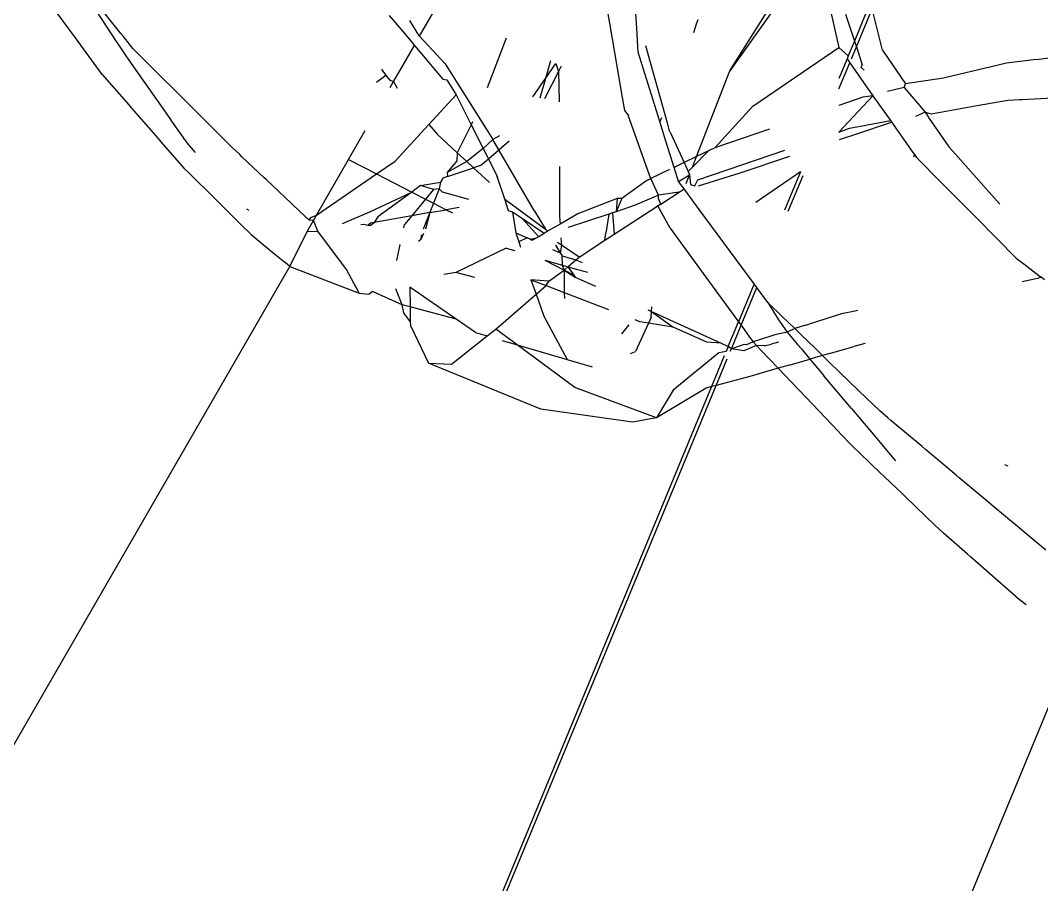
# Model space of a CAD drawing. Header units: inches. Extents: x 3324238 to 135265466, y -1036581 to 20094598.
# Drawn here: x 3354732.836 to 3354733.3142, y -519089.5497 to -519089.1451 of the extents above; entities that cross this region are included whole.
import ezdxf

# ---------------------------------------------------------------- set-up
doc = ezdxf.new("R2010")
doc.units = ezdxf.units.IN
doc.header["$MEASUREMENT"] = 0

msp = doc.modelspace()

# ---------------------------------------------------------------- linework, layer by layer
for p, q in [((3354732.86171, -519089.15334, 0.00267), (3354732.8502, -519089.13768, 0.00267)), ((3354732.86908, -519089.13712, 0.00267), (3354732.88088, -519089.15494, 0.00267)), ((3354732.88302, -519089.15123, 0.00267), (3354732.8713, -519089.13655, 0.00267)), ((3354733.02295, -519089.15256, 0.00267), (3354733.03184, -519089.13716, 0.00267)), ((3354733.11018, -519089.13675, 0.00267), (3354733.11185, -519089.14644, 0.00267)), ((3354733.12465, -519089.14888, 0.00267), (3354733.12387, -519089.13695, 0.00267)), ((3354733.21378, -519089.13356, 0.00267), (3354733.2193, -519089.15776, 0.00267)), ((3354733.16827, -519089.1687, 0.00267), (3354733.18714, -519089.13882, 0.00267)), ((3354733.1888, -519089.1398, 0.00267), (3354733.16827, -519089.1687, 0.00267)), ((3354733.22243, -519089.1422, 0.00267), (3354733.2266, -519089.15478, 0.00267)), ((3354733.23198, -519089.14179, 0.00267), (3354733.2266, -519089.15478, 0.00267)), ((3354733.22749, -519089.15747, 0.00267), (3354733.23489, -519089.13963, 0.00267)), ((3354733.23725, -519089.14907, 0.00267), (3354733.23489, -519089.13963, 0.00267)), ((3354733.00872, -519089.14284, 0.00267), (3354733.01517, -519089.15051, 0.00267)), ((3354733.02186, -519089.15081, 0.00267), (3354733.0183, -519089.14509, 0.00267)), ((3354733.11185, -519089.14644, 0.00267), (3354733.11785, -519089.18124, 0.00267)), ((3354733.15244, -519089.14683, 0.00267), (3354733.15124, -519089.15098, 0.00267)), ((3354733.15332, -519089.14492, 0.00267), (3354733.15244, -519089.14683, 0.00267)), ((3354732.88419, -519089.15269, 0.00267), (3354732.88302, -519089.15123, 0.00267)), ((3354733.01517, -519089.15051, 0.00267), (3354733.01925, -519089.15534, 0.00267)), ((3354733.02295, -519089.15256, 0.00267), (3354733.02186, -519089.15081, 0.00267)), ((3354733.12538, -519089.15995, 0.00267), (3354733.12465, -519089.14888, 0.00267)), ((3354733.23975, -519089.15901, 0.00267), (3354733.23725, -519089.14907, 0.00267)), ((3354732.87296, -519089.16867, 0.00267), (3354732.86171, -519089.15334, 0.00267)), ((3354732.88088, -519089.15494, 0.00267), (3354732.88197, -519089.15658, 0.00267)), ((3354732.88197, -519089.15658, 0.00267), (3354732.88537, -519089.16171, 0.00267)), ((3354732.88867, -519089.1583, 0.00267), (3354732.88419, -519089.15269, 0.00267)), ((3354733.01363, -519089.1687, 0.00267), (3354733.02049, -519089.15682, 0.00267)), ((3354733.01925, -519089.15534, 0.00267), (3354733.02049, -519089.15682, 0.00267)), ((3354733.02049, -519089.15682, 0.00267), (3354733.0338, -519089.17262, 0.00267)), ((3354733.03495, -519089.1655, 0.00267), (3354733.02295, -519089.15256, 0.00267)), ((3354733.06347, -519089.15337, 0.00267), (3354733.05453, -519089.17666, 0.00267)), ((3354733.12867, -519089.15694, 0.00267), (3354733.13887, -519089.19306, 0.00267)), ((3354733.2266, -519089.15478, 0.00267), (3354733.22372, -519089.16176, 0.00267)), ((3354733.2266, -519089.15478, 0.00267), (3354733.22749, -519089.15747, 0.00267)), ((3354732.88537, -519089.16171, 0.00267), (3354732.89336, -519089.17311, 0.00267)), ((3354732.89707, -519089.16668, 0.00267), (3354732.88867, -519089.1583, 0.00267)), ((3354733.13548, -519089.1924, 0.00267), (3354733.12538, -519089.15995, 0.00267)), ((3354733.179, -519089.18525, 0.00267), (3354733.2193, -519089.15776, 0.00267)), ((3354733.2193, -519089.15776, 0.00267), (3354733.22372, -519089.16176, 0.00267)), ((3354733.22372, -519089.16176, 0.00267), (3354733.22313, -519089.16319, 0.00267)), ((3354733.22518, -519089.16307, 0.00267), (3354733.22749, -519089.15747, 0.00267)), ((3354733.22749, -519089.15747, 0.00267), (3354733.23029, -519089.1659, 0.00267)), ((3354733.23975, -519089.15901, 0.00267), (3354733.24245, -519089.16295, 0.00267)), ((3354733.31174, -519089.16342, 0.00267), (3354733.33453, -519089.16054, 0.00267)), ((3354732.89837, -519089.16797, 0.00267), (3354732.89707, -519089.16668, 0.00267)), ((3354733.03495, -519089.1655, 0.00267), (3354733.0402, -519089.17387, 0.00267)), ((3354733.08427, -519089.16403, 0.00267), (3354733.08186, -519089.17236, 0.00267)), ((3354733.08186, -519089.17236, 0.00267), (3354733.08674, -519089.1653, 0.00267)), ((3354733.08674, -519089.1653, 0.00267), (3354733.08804, -519089.16904, 0.00267)), ((3354733.0893, -519089.16661, 0.00267), (3354733.08804, -519089.16904, 0.00267)), ((3354733.22313, -519089.16319, 0.00267), (3354733.21932, -519089.17238, 0.00267)), ((3354733.21933, -519089.17719, 0.00267), (3354733.22439, -519089.16497, 0.00267)), ((3354733.22313, -519089.16319, 0.00267), (3354733.22439, -519089.16497, 0.00267)), ((3354733.22439, -519089.16497, 0.00267), (3354733.22835, -519089.17058, 0.00267)), ((3354733.22975, -519089.1672, 0.00267), (3354733.23029, -519089.1659, 0.00267)), ((3354733.24245, -519089.16295, 0.00267), (3354733.25054, -519089.17475, 0.00267)), ((3354733.29778, -519089.16519, 0.00267), (3354733.29067, -519089.16687, 0.00267)), ((3354733.31174, -519089.16342, 0.00267), (3354733.29778, -519089.16519, 0.00267)), ((3354732.87424, -519089.17041, 0.00267), (3354732.87296, -519089.16867, 0.00267)), ((3354732.87424, -519089.17041, 0.00267), (3354732.8867, -519089.18465, 0.00267)), ((3354732.91166, -519089.1812, 0.00267), (3354732.89837, -519089.16797, 0.00267)), ((3354733.00715, -519089.17097, 0.00267), (3354733.00281, -519089.17413, 0.00267)), ((3354733.00513, -519089.1679, 0.00267), (3354733.00715, -519089.17097, 0.00267)), ((3354733.00715, -519089.17097, 0.00267), (3354733.00901, -519089.17309, 0.00267)), ((3354733.01074, -519089.17372, 0.00267), (3354733.01363, -519089.1687, 0.00267)), ((3354733.08804, -519089.16904, 0.00267), (3354733.08139, -519089.18188, 0.00267)), ((3354733.08804, -519089.16904, 0.00267), (3354733.08824, -519089.18321, 0.00267)), ((3354733.15269, -519089.20889, 0.00267), (3354733.16827, -519089.1687, 0.00267)), ((3354733.22835, -519089.17058, 0.00267), (3354733.23528, -519089.18041, 0.00267)), ((3354733.22975, -519089.1672, 0.00267), (3354733.23114, -519089.16846, 0.00267)), ((3354733.29067, -519089.16687, 0.00267), (3354733.26949, -519089.17187, 0.00267)), ((3354732.89336, -519089.17311, 0.00267), (3354732.8945, -519089.17474, 0.00267)), ((3354732.8945, -519089.17474, 0.00267), (3354732.90595, -519089.19108, 0.00267)), ((3354733.00901, -519089.17309, 0.00267), (3354733.01074, -519089.17372, 0.00267)), ((3354733.0091, -519089.17655, 0.00267), (3354733.01074, -519089.17372, 0.00267)), ((3354733.01074, -519089.17372, 0.00267), (3354733.01237, -519089.17692, 0.00267)), ((3354733.0338, -519089.17262, 0.00267), (3354733.03565, -519089.17298, 0.00267)), ((3354733.03565, -519089.17298, 0.00267), (3354733.04002, -519089.18001, 0.00267)), ((3354733.0402, -519089.17387, 0.00267), (3354733.05405, -519089.19592, 0.00267)), ((3354733.07601, -519089.18083, 0.00267), (3354733.08186, -519089.17236, 0.00267)), ((3354733.08186, -519089.17236, 0.00267), (3354733.07923, -519089.18146, 0.00267)), ((3354733.24982, -519089.17651, 0.00267), (3354733.25054, -519089.17475, 0.00267)), ((3354733.26835, -519089.17213, 0.00267), (3354733.25054, -519089.17475, 0.00267)), ((3354733.26949, -519089.17187, 0.00267), (3354733.26835, -519089.17213, 0.00267)), ((3354733.03457, -519089.18593, 0.00267), (3354733.04002, -519089.18001, 0.00267)), ((3354733.04002, -519089.18001, 0.00267), (3354733.04597, -519089.19178, 0.00267)), ((3354733.23528, -519089.18041, 0.00267), (3354733.21936, -519089.19744, 0.00267)), ((3354733.23059, -519089.18104, 0.00267), (3354733.22293, -519089.18366, 0.00267)), ((3354733.23528, -519089.18041, 0.00267), (3354733.23059, -519089.18104, 0.00267)), ((3354733.23528, -519089.18041, 0.00267), (3354733.24342, -519089.19195, 0.00267)), ((3354733.24982, -519089.17651, 0.00267), (3354733.24206, -519089.17834, 0.00267)), ((3354733.24982, -519089.17651, 0.00267), (3354733.25974, -519089.18807, 0.00267)), ((3354733.30515, -519089.1821, 0.00267), (3354733.32599, -519089.181, 0.00267)), ((3354732.8867, -519089.18465, 0.00267), (3354732.88799, -519089.18614, 0.00267)), ((3354732.91292, -519089.18246, 0.00267), (3354732.91166, -519089.1812, 0.00267)), ((3354732.92568, -519089.19516, 0.00267), (3354732.91292, -519089.18246, 0.00267)), ((3354733.11785, -519089.18124, 0.00267), (3354733.1189, -519089.18732, 0.00267)), ((3354733.16128, -519089.20475, 0.00267), (3354733.179, -519089.18525, 0.00267)), ((3354733.22293, -519089.18366, 0.00267), (3354733.21934, -519089.18489, 0.00267)), ((3354733.26254, -519089.18884, 0.00267), (3354733.28319, -519089.18517, 0.00267)), ((3354733.28319, -519089.18517, 0.00267), (3354733.29839, -519089.18246, 0.00267)), ((3354733.29839, -519089.18246, 0.00267), (3354733.30398, -519089.18216, 0.00267)), ((3354733.30398, -519089.18216, 0.00267), (3354733.30515, -519089.1821, 0.00267)), ((3354732.88799, -519089.18614, 0.00267), (3354732.90053, -519089.20047, 0.00267)), ((3354733.02724, -519089.19389, 0.00267), (3354733.03457, -519089.18593, 0.00267)), ((3354733.1189, -519089.18732, 0.00267), (3354733.12056, -519089.1895, 0.00267)), ((3354733.13064, -519089.21756, 0.00267), (3354733.12056, -519089.1895, 0.00267)), ((3354733.25974, -519089.18807, 0.00267), (3354733.25515, -519089.19016, 0.00267)), ((3354733.25974, -519089.18807, 0.00267), (3354733.26254, -519089.18884, 0.00267)), ((3354733.25974, -519089.18807, 0.00267), (3354733.26097, -519089.18996, 0.00267)), ((3354733.26097, -519089.18996, 0.00267), (3354733.26167, -519089.19098, 0.00267)), ((3354732.90595, -519089.19108, 0.00267), (3354732.90708, -519089.19269, 0.00267)), ((3354732.90708, -519089.19269, 0.00267), (3354732.91395, -519089.2025, 0.00267)), ((3354732.92687, -519089.19634, 0.00267), (3354732.92568, -519089.19516, 0.00267)), ((3354733.01144, -519089.21104, 0.00267), (3354733.02724, -519089.19389, 0.00267)), ((3354733.02724, -519089.19389, 0.00267), (3354733.03129, -519089.1985, 0.00267)), ((3354733.04708, -519089.19396, 0.00267), (3354733.04055, -519089.20706, 0.00267)), ((3354733.04597, -519089.19178, 0.00267), (3354733.04708, -519089.19396, 0.00267)), ((3354733.04772, -519089.19267, 0.00267), (3354733.04708, -519089.19396, 0.00267)), ((3354733.04708, -519089.19396, 0.00267), (3354733.05272, -519089.20511, 0.00267)), ((3354733.13622, -519089.19066, 0.00267), (3354733.13548, -519089.1924, 0.00267)), ((3354733.13834, -519089.20159, 0.00267), (3354733.13548, -519089.1924, 0.00267)), ((3354733.13887, -519089.19306, 0.00267), (3354733.13974, -519089.19614, 0.00267)), ((3354733.22436, -519089.19565, 0.00267), (3354733.22943, -519089.19466, 0.00267)), ((3354733.24288, -519089.19325, 0.00267), (3354733.22796, -519089.19823, 0.00267)), ((3354733.22943, -519089.19466, 0.00267), (3354733.24342, -519089.19195, 0.00267)), ((3354733.24406, -519089.19286, 0.00267), (3354733.24288, -519089.19325, 0.00267)), ((3354733.24342, -519089.19195, 0.00267), (3354733.24406, -519089.19286, 0.00267)), ((3354733.24406, -519089.19286, 0.00267), (3354733.25396, -519089.20689, 0.00267)), ((3354733.26167, -519089.19098, 0.00267), (3354733.27084, -519089.20434, 0.00267)), ((3354732.93497, -519089.20441, 0.00267), (3354732.92687, -519089.19634, 0.00267)), ((3354732.98964, -519089.21028, 0.00267), (3354732.9975, -519089.19666, 0.00267)), ((3354733.03129, -519089.1985, 0.00267), (3354733.04055, -519089.20706, 0.00267)), ((3354733.05405, -519089.19592, 0.00267), (3354733.05717, -519089.20089, 0.00267)), ((3354733.06033, -519089.19914, 0.00267), (3354733.05717, -519089.20089, 0.00267)), ((3354733.14034, -519089.19744, 0.00267), (3354733.13974, -519089.19614, 0.00267)), ((3354733.14034, -519089.19744, 0.00267), (3354733.14681, -519089.21172, 0.00267)), ((3354733.18681, -519089.19602, 0.00267), (3354733.16128, -519089.20475, 0.00267)), ((3354733.21936, -519089.19744, 0.00267), (3354733.22436, -519089.19565, 0.00267)), ((3354733.22796, -519089.19823, 0.00267), (3354733.21937, -519089.2011, 0.00267)), ((3354732.90053, -519089.20047, 0.00267), (3354732.9018, -519089.20192, 0.00267)), ((3354732.9018, -519089.20192, 0.00267), (3354732.91258, -519089.21424, 0.00267)), ((3354732.91395, -519089.2025, 0.00267), (3354732.91781, -519089.207, 0.00267)), ((3354732.93868, -519089.20791, 0.00267), (3354732.93497, -519089.20441, 0.00267)), ((3354733.05717, -519089.20089, 0.00267), (3354733.05272, -519089.20511, 0.00267)), ((3354733.06001, -519089.20573, 0.00267), (3354733.05717, -519089.20089, 0.00267)), ((3354733.06001, -519089.20573, 0.00267), (3354733.06496, -519089.20151, 0.00267)), ((3354733.14218, -519089.21396, 0.00267), (3354733.13834, -519089.20159, 0.00267)), ((3354733.16128, -519089.20475, 0.00267), (3354733.15832, -519089.20618, 0.00267)), ((3354733.27392, -519089.20781, 0.00267), (3354733.27084, -519089.20434, 0.00267)), ((3354732.93975, -519089.20892, 0.00267), (3354732.93868, -519089.20791, 0.00267)), ((3354732.95022, -519089.21882, 0.00267), (3354732.93975, -519089.20892, 0.00267)), ((3354733.04055, -519089.20706, 0.00267), (3354733.04038, -519089.21092, 0.00267)), ((3354733.04055, -519089.20706, 0.00267), (3354733.045, -519089.21117, 0.00267)), ((3354733.05272, -519089.20511, 0.00267), (3354733.045, -519089.21117, 0.00267)), ((3354733.05272, -519089.20511, 0.00267), (3354733.05515, -519089.20989, 0.00267)), ((3354733.05515, -519089.20989, 0.00267), (3354733.06001, -519089.20573, 0.00267)), ((3354733.07666, -519089.23414, 0.00267), (3354733.06001, -519089.20573, 0.00267)), ((3354733.15269, -519089.20889, 0.00267), (3354733.14681, -519089.21172, 0.00267)), ((3354733.15079, -519089.21381, 0.00267), (3354733.15832, -519089.20618, 0.00267)), ((3354733.15079, -519089.21381, 0.00267), (3354733.15269, -519089.20889, 0.00267)), ((3354733.15832, -519089.20618, 0.00267), (3354733.15269, -519089.20889, 0.00267)), ((3354733.15331, -519089.21976, 0.00267), (3354733.19401, -519089.20594, 0.00267)), ((3354733.19613, -519089.20887, 0.00267), (3354733.17289, -519089.21663, 0.00267)), ((3354733.25396, -519089.20689, 0.00267), (3354733.25472, -519089.20796, 0.00267)), ((3354733.25472, -519089.20796, 0.00267), (3354733.25425, -519089.2091, 0.00267)), ((3354733.25472, -519089.20796, 0.00267), (3354733.25563, -519089.20926, 0.00267)), ((3354733.25563, -519089.20926, 0.00267), (3354733.26722, -519089.22094, 0.00267)), ((3354733.28718, -519089.22272, 0.00267), (3354733.27392, -519089.20781, 0.00267)), ((3354732.91516, -519089.2168, 0.00267), (3354732.91258, -519089.21424, 0.00267)), ((3354732.97461, -519089.23632, 0.00267), (3354732.98964, -519089.21028, 0.00267)), ((3354732.98964, -519089.21028, 0.00267), (3354733.00276, -519089.217, 0.00267)), ((3354733.00276, -519089.217, 0.00267), (3354733.01144, -519089.21104, 0.00267)), ((3354733.04038, -519089.21092, 0.00267), (3354733.03592, -519089.21636, 0.00267)), ((3354733.045, -519089.21117, 0.00267), (3354733.03592, -519089.21636, 0.00267)), ((3354733.036, -519089.21824, 0.00267), (3354733.04822, -519089.21414, 0.00267)), ((3354733.045, -519089.21117, 0.00267), (3354733.04822, -519089.21414, 0.00267)), ((3354733.05143, -519089.21306, 0.00267), (3354733.04822, -519089.21414, 0.00267)), ((3354733.04822, -519089.21414, 0.00267), (3354733.05572, -519089.22107, 0.00267)), ((3354733.05143, -519089.21306, 0.00267), (3354733.05515, -519089.20989, 0.00267)), ((3354733.05515, -519089.20989, 0.00267), (3354733.05932, -519089.21813, 0.00267)), ((3354733.08844, -519089.21355, 0.00267), (3354733.08851, -519089.23688, 0.00267)), ((3354733.14681, -519089.21172, 0.00267), (3354733.14218, -519089.21396, 0.00267)), ((3354733.14421, -519089.22047, 0.00267), (3354733.14218, -519089.21396, 0.00267)), ((3354733.14681, -519089.21172, 0.00267), (3354733.14871, -519089.21591, 0.00267)), ((3354733.14871, -519089.21591, 0.00267), (3354733.15079, -519089.21381, 0.00267)), ((3354732.92686, -519089.22839, 0.00267), (3354732.91516, -519089.2168, 0.00267)), ((3354732.95111, -519089.21965, 0.00267), (3354732.95022, -519089.21882, 0.00267)), ((3354732.97461, -519089.23632, 0.00267), (3354733.00276, -519089.217, 0.00267)), ((3354733.00276, -519089.217, 0.00267), (3354733.01927, -519089.22547, 0.00267)), ((3354733.03376, -519089.21899, 0.00267), (3354733.03267, -519089.22085, 0.00267)), ((3354733.036, -519089.21824, 0.00267), (3354733.03376, -519089.21899, 0.00267)), ((3354733.03592, -519089.21636, 0.00267), (3354733.036, -519089.21824, 0.00267)), ((3354733.06282, -519089.22874, 0.00267), (3354733.05932, -519089.21813, 0.00267)), ((3354733.12941, -519089.22011, 0.00267), (3354733.13128, -519089.21921, 0.00267)), ((3354733.13128, -519089.21921, 0.00267), (3354733.13064, -519089.21756, 0.00267)), ((3354733.14003, -519089.21499, 0.00267), (3354733.13128, -519089.21921, 0.00267)), ((3354733.1348, -519089.22691, 0.00267), (3354733.13128, -519089.21921, 0.00267)), ((3354733.14421, -519089.22047, 0.00267), (3354733.14939, -519089.2174, 0.00267)), ((3354733.14782, -519089.22145, 0.00267), (3354733.14939, -519089.2174, 0.00267)), ((3354733.14871, -519089.21591, 0.00267), (3354733.14939, -519089.2174, 0.00267)), ((3354733.14939, -519089.2174, 0.00267), (3354733.14985, -519089.22201, 0.00267)), ((3354733.17289, -519089.21663, 0.00267), (3354733.15344, -519089.22271, 0.00267)), ((3354733.20129, -519089.21598, 0.00267), (3354733.18041, -519089.23035, 0.00267)), ((3354733.20129, -519089.21598, 0.00267), (3354733.19383, -519089.23401, 0.00267)), ((3354733.1956, -519089.23449, 0.00267), (3354733.20255, -519089.21772, 0.00267)), ((3354732.9597, -519089.22777, 0.00267), (3354732.95111, -519089.21965, 0.00267)), ((3354733.02334, -519089.22249, 0.00267), (3354733.01927, -519089.22547, 0.00267)), ((3354733.02334, -519089.22249, 0.00267), (3354733.03267, -519089.22085, 0.00267)), ((3354733.02946, -519089.22424, 0.00267), (3354733.02334, -519089.22249, 0.00267)), ((3354733.03216, -519089.22391, 0.00267), (3354733.02946, -519089.22424, 0.00267)), ((3354733.03216, -519089.22391, 0.00267), (3354733.02948, -519089.2307, 0.00267)), ((3354733.03267, -519089.22085, 0.00267), (3354733.03216, -519089.22391, 0.00267)), ((3354733.0337, -519089.22546, 0.00267), (3354733.03216, -519089.22391, 0.00267)), ((3354733.12941, -519089.22011, 0.00267), (3354733.11771, -519089.22855, 0.00267)), ((3354733.1468, -519089.22399, 0.00267), (3354733.14421, -519089.22047, 0.00267)), ((3354733.14446, -519089.22551, 0.00267), (3354733.1468, -519089.22399, 0.00267)), ((3354733.14938, -519089.22748, 0.00267), (3354733.1468, -519089.22399, 0.00267)), ((3354733.14985, -519089.22201, 0.00267), (3354733.15188, -519089.22256, 0.00267)), ((3354733.15188, -519089.22256, 0.00267), (3354733.15331, -519089.21976, 0.00267)), ((3354733.26722, -519089.22094, 0.00267), (3354733.26817, -519089.22189, 0.00267)), ((3354733.26817, -519089.22189, 0.00267), (3354733.28182, -519089.23566, 0.00267)), ((3354733.29465, -519089.23111, 0.00267), (3354733.28718, -519089.22272, 0.00267)), ((3354732.92686, -519089.22839, 0.00267), (3354732.93913, -519089.24055, 0.00267)), ((3354732.96674, -519089.23442, 0.00267), (3354732.9597, -519089.22777, 0.00267)), ((3354732.99964, -519089.23468, 0.00267), (3354733.01927, -519089.22547, 0.00267)), ((3354733.01927, -519089.22547, 0.00267), (3354733.0034, -519089.23708, 0.00267)), ((3354733.01927, -519089.22547, 0.00267), (3354733.02574, -519089.22878, 0.00267)), ((3354733.02574, -519089.22878, 0.00267), (3354733.01933, -519089.23659, 0.00267)), ((3354733.02946, -519089.22424, 0.00267), (3354733.02574, -519089.22878, 0.00267)), ((3354733.02574, -519089.22878, 0.00267), (3354733.02948, -519089.2307, 0.00267)), ((3354733.04602, -519089.22898, 0.00267), (3354733.0337, -519089.22546, 0.00267)), ((3354733.06282, -519089.22874, 0.00267), (3354733.08192, -519089.2429, 0.00267)), ((3354733.06465, -519089.23431, 0.00267), (3354733.06282, -519089.22874, 0.00267)), ((3354733.11553, -519089.22843, 0.00267), (3354733.09711, -519089.23567, 0.00267)), ((3354733.11553, -519089.22843, 0.00267), (3354733.11499, -519089.23471, 0.00267)), ((3354733.11771, -519089.22855, 0.00267), (3354733.11499, -519089.23471, 0.00267)), ((3354733.11771, -519089.22855, 0.00267), (3354733.11553, -519089.22843, 0.00267)), ((3354733.1348, -519089.22691, 0.00267), (3354733.12383, -519089.23168, 0.00267)), ((3354733.14446, -519089.22551, 0.00267), (3354733.1348, -519089.22691, 0.00267)), ((3354733.13489, -519089.2285, 0.00267), (3354733.1348, -519089.22691, 0.00267)), ((3354733.13589, -519089.23108, 0.00267), (3354733.13489, -519089.2285, 0.00267)), ((3354733.13589, -519089.23108, 0.00267), (3354733.14446, -519089.22551, 0.00267)), ((3354733.15393, -519089.23366, 0.00267), (3354733.14938, -519089.22748, 0.00267)), ((3354732.94185, -519089.23333, 0.00267), (3354732.9429, -519089.23397, 0.00267)), ((3354733.02948, -519089.2307, 0.00267), (3354733.02774, -519089.23509, 0.00267)), ((3354733.02948, -519089.2307, 0.00267), (3354733.03539, -519089.23373, 0.00267)), ((3354733.04145, -519089.23265, 0.00267), (3354733.03539, -519089.23373, 0.00267)), ((3354733.11408, -519089.24526, 0.00267), (3354733.13362, -519089.23256, 0.00267)), ((3354733.12383, -519089.23168, 0.00267), (3354733.11499, -519089.23471, 0.00267)), ((3354733.13589, -519089.23108, 0.00267), (3354733.13362, -519089.23256, 0.00267)), ((3354733.13362, -519089.23256, 0.00267), (3354733.13449, -519089.23199, 0.00267)), ((3354733.13449, -519089.23199, 0.00267), (3354733.13589, -519089.23108, 0.00267)), ((3354733.14029, -519089.24241, 0.00267), (3354733.13449, -519089.23199, 0.00267)), ((3354732.97122, -519089.23864, 0.00267), (3354732.96674, -519089.23442, 0.00267)), ((3354732.97122, -519089.23864, 0.00267), (3354732.97196, -519089.23736, 0.00267)), ((3354732.97196, -519089.23736, 0.00267), (3354732.97461, -519089.23632, 0.00267)), ((3354732.97318, -519089.2388, 0.00267), (3354732.97461, -519089.23632, 0.00267)), ((3354732.98687, -519089.24028, 0.00267), (3354732.99964, -519089.23468, 0.00267)), ((3354733.01933, -519089.23659, 0.00267), (3354733.00161, -519089.23975, 0.00267)), ((3354733.0034, -519089.23708, 0.00267), (3354733.00161, -519089.23975, 0.00267)), ((3354733.01933, -519089.23659, 0.00267), (3354733.01594, -519089.24073, 0.00267)), ((3354733.02774, -519089.23509, 0.00267), (3354733.01933, -519089.23659, 0.00267)), ((3354733.02774, -519089.23509, 0.00267), (3354733.02468, -519089.24281, 0.00267)), ((3354733.02774, -519089.23509, 0.00267), (3354733.02569, -519089.24288, 0.00267)), ((3354733.02774, -519089.23509, 0.00267), (3354733.03539, -519089.23373, 0.00267)), ((3354733.03539, -519089.23373, 0.00267), (3354733.03835, -519089.23525, 0.00267)), ((3354733.06652, -519089.23485, 0.00267), (3354733.06465, -519089.23431, 0.00267)), ((3354733.07119, -519089.23803, 0.00267), (3354733.06652, -519089.23485, 0.00267)), ((3354733.06652, -519089.23485, 0.00267), (3354733.06803, -519089.24458, 0.00267)), ((3354733.08125, -519089.24489, 0.00267), (3354733.07119, -519089.23803, 0.00267)), ((3354733.07871, -519089.24637, 0.00267), (3354733.07119, -519089.23803, 0.00267)), ((3354733.07666, -519089.23414, 0.00267), (3354733.08192, -519089.2429, 0.00267)), ((3354733.08851, -519089.23688, 0.00267), (3354733.08873, -519089.24054, 0.00267)), ((3354733.09711, -519089.23567, 0.00267), (3354733.08873, -519089.24054, 0.00267)), ((3354733.1116, -519089.23577, 0.00267), (3354733.09254, -519089.24207, 0.00267)), ((3354733.1116, -519089.23577, 0.00267), (3354733.11012, -519089.24478, 0.00267)), ((3354733.11327, -519089.23525, 0.00267), (3354733.1116, -519089.23577, 0.00267)), ((3354733.11499, -519089.23471, 0.00267), (3354733.11327, -519089.23525, 0.00267)), ((3354733.11327, -519089.23525, 0.00267), (3354733.11408, -519089.24526, 0.00267)), ((3354733.17958, -519089.26849, 0.00267), (3354733.15393, -519089.23366, 0.00267)), ((3354733.28182, -519089.23566, 0.00267), (3354733.28284, -519089.23668, 0.00267)), ((3354733.28284, -519089.23668, 0.00267), (3354733.29308, -519089.24701, 0.00267)), ((3354732.94403, -519089.2454, 0.00267), (3354732.93913, -519089.24055, 0.00267)), ((3354732.97023, -519089.24391, 0.00267), (3354732.97318, -519089.2388, 0.00267)), ((3354732.97318, -519089.2388, 0.00267), (3354732.97122, -519089.23864, 0.00267)), ((3354732.97528, -519089.24384, 0.00267), (3354732.97318, -519089.2388, 0.00267)), ((3354732.99675, -519089.24062, 0.00267), (3354732.9954, -519089.24086, 0.00267)), ((3354732.99877, -519089.24108, 0.00267), (3354732.99675, -519089.24062, 0.00267)), ((3354732.99998, -519089.24004, 0.00267), (3354732.99877, -519089.24108, 0.00267)), ((3354732.99985, -519089.24115, 0.00267), (3354732.99877, -519089.24108, 0.00267)), ((3354732.99985, -519089.24115, 0.00267), (3354733.00161, -519089.23975, 0.00267)), ((3354733.00161, -519089.23975, 0.00267), (3354732.99998, -519089.24004, 0.00267)), ((3354733.01561, -519089.24221, 0.00267), (3354733.01594, -519089.24073, 0.00267)), ((3354733.08192, -519089.2429, 0.00267), (3354733.0829, -519089.24372, 0.00267)), ((3354733.08873, -519089.24054, 0.00267), (3354733.0829, -519089.24372, 0.00267)), ((3354733.14029, -519089.24241, 0.00267), (3354733.15407, -519089.26129, 0.00267)), ((3354732.94403, -519089.2454, 0.00267), (3354732.94776, -519089.24846, 0.00267)), ((3354732.96224, -519089.26035, 0.00267), (3354732.97023, -519089.24391, 0.00267)), ((3354732.97023, -519089.24391, 0.00267), (3354732.97528, -519089.24384, 0.00267)), ((3354732.98864, -519089.2618, 0.00267), (3354732.97528, -519089.24384, 0.00267)), ((3354733.02349, -519089.24767, 0.00267), (3354733.02238, -519089.24863, 0.00267)), ((3354733.02474, -519089.24495, 0.00267), (3354733.02349, -519089.24767, 0.00267)), ((3354733.02363, -519089.24547, 0.00267), (3354733.02349, -519089.24767, 0.00267)), ((3354733.06803, -519089.24458, 0.00267), (3354733.06944, -519089.24885, 0.00267)), ((3354733.06803, -519089.24458, 0.00267), (3354733.07338, -519089.24697, 0.00267)), ((3354733.07338, -519089.24697, 0.00267), (3354733.06944, -519089.24885, 0.00267)), ((3354733.07485, -519089.24763, 0.00267), (3354733.07338, -519089.24697, 0.00267)), ((3354733.0758, -519089.24806, 0.00267), (3354733.07338, -519089.24697, 0.00267)), ((3354733.07758, -519089.24702, 0.00267), (3354733.07485, -519089.24763, 0.00267)), ((3354733.07485, -519089.24763, 0.00267), (3354733.0758, -519089.24806, 0.00267)), ((3354733.07758, -519089.24702, 0.00267), (3354733.0758, -519089.24806, 0.00267)), ((3354733.07871, -519089.24637, 0.00267), (3354733.07758, -519089.24702, 0.00267)), ((3354733.08125, -519089.24489, 0.00267), (3354733.07871, -519089.24637, 0.00267)), ((3354733.0829, -519089.24372, 0.00267), (3354733.08125, -519089.24489, 0.00267)), ((3354733.08912, -519089.24687, 0.00267), (3354733.08924, -519089.24875, 0.00267)), ((3354733.10974, -519089.24808, 0.00267), (3354733.11012, -519089.24478, 0.00267)), ((3354733.10974, -519089.24808, 0.00267), (3354733.11408, -519089.24526, 0.00267)), ((3354733.29308, -519089.24701, 0.00267), (3354733.3024, -519089.2564, 0.00267)), ((3354732.94776, -519089.24846, 0.00267), (3354732.95514, -519089.25452, 0.00267)), ((3354733.01223, -519089.2575, 0.00267), (3354733.01388, -519089.25002, 0.00267)), ((3354733.06344, -519089.2517, 0.00267), (3354733.03997, -519089.26309, 0.00267)), ((3354733.06344, -519089.2517, 0.00267), (3354733.06748, -519089.2529, 0.00267)), ((3354733.06944, -519089.24885, 0.00267), (3354733.07025, -519089.25129, 0.00267)), ((3354733.08525, -519089.2523, 0.00267), (3354733.08877, -519089.25388, 0.00267)), ((3354733.08662, -519089.25038, 0.00267), (3354733.08877, -519089.25388, 0.00267)), ((3354733.08934, -519089.25038, 0.00267), (3354733.0875, -519089.24915, 0.00267)), ((3354733.08934, -519089.25038, 0.00267), (3354733.08877, -519089.25388, 0.00267)), ((3354733.08924, -519089.24875, 0.00267), (3354733.08934, -519089.25038, 0.00267)), ((3354733.08924, -519089.24875, 0.00267), (3354733.08934, -519089.25038, 0.00267)), ((3354733.09761, -519089.25596, 0.00267), (3354733.08934, -519089.25038, 0.00267)), ((3354733.09761, -519089.25596, 0.00267), (3354733.10974, -519089.24808, 0.00267)), ((3354732.95514, -519089.25452, 0.00267), (3354732.95984, -519089.25838, 0.00267)), ((3354733.0816, -519089.25742, 0.00267), (3354733.08991, -519089.25972, 0.00267)), ((3354733.0816, -519089.25742, 0.00267), (3354733.09059, -519089.26202, 0.00267)), ((3354733.08877, -519089.25388, 0.00267), (3354733.08964, -519089.25529, 0.00267)), ((3354733.08964, -519089.25529, 0.00267), (3354733.09618, -519089.2572, 0.00267)), ((3354733.08991, -519089.25972, 0.00267), (3354733.08964, -519089.25529, 0.00267)), ((3354733.09244, -519089.26043, 0.00267), (3354733.09618, -519089.2572, 0.00267)), ((3354733.09618, -519089.2572, 0.00267), (3354733.09761, -519089.25596, 0.00267)), ((3354733.09618, -519089.2572, 0.00267), (3354733.09904, -519089.25848, 0.00267)), ((3354733.3024, -519089.2564, 0.00267), (3354733.30594, -519089.25912, 0.00267)), ((3354732.00304, -519090.92004, 0.00267), (3354732.96224, -519089.26035, 0.00267)), ((3354732.96224, -519089.26035, 0.00267), (3354732.95984, -519089.25838, 0.00267)), ((3354732.96224, -519089.26035, 0.00267), (3354732.99464, -519089.27285, 0.00267)), ((3354732.99464, -519089.27285, 0.00267), (3354732.98864, -519089.2618, 0.00267)), ((3354733.08347, -519089.26714, 0.00267), (3354733.09059, -519089.26202, 0.00267)), ((3354733.08991, -519089.25972, 0.00267), (3354733.09244, -519089.26043, 0.00267)), ((3354733.09059, -519089.26202, 0.00267), (3354733.08991, -519089.25972, 0.00267)), ((3354733.09059, -519089.26202, 0.00267), (3354733.09244, -519089.26043, 0.00267)), ((3354733.09059, -519089.26202, 0.00267), (3354733.09577, -519089.2653, 0.00267)), ((3354733.09059, -519089.26202, 0.00267), (3354733.09069, -519089.27251, 0.00267)), ((3354733.09522, -519089.2644, 0.00267), (3354733.09059, -519089.26202, 0.00267)), ((3354733.09244, -519089.26043, 0.00267), (3354733.10156, -519089.26296, 0.00267)), ((3354733.09244, -519089.26043, 0.00267), (3354733.09522, -519089.2644, 0.00267)), ((3354733.15407, -519089.26129, 0.00267), (3354733.17226, -519089.28618, 0.00267)), ((3354733.30594, -519089.25912, 0.00267), (3354733.31295, -519089.26449, 0.00267)), ((3354733.03997, -519089.26309, 0.00267), (3354733.03422, -519089.26411, 0.00267)), ((3354733.04873, -519089.26543, 0.00267), (3354733.03997, -519089.26309, 0.00267)), ((3354733.08347, -519089.26714, 0.00267), (3354733.07508, -519089.26657, 0.00267)), ((3354733.07508, -519089.26657, 0.00267), (3354733.07748, -519089.27335, 0.00267)), ((3354733.07508, -519089.26657, 0.00267), (3354733.08219, -519089.26928, 0.00267)), ((3354733.09522, -519089.2644, 0.00267), (3354733.09577, -519089.2653, 0.00267)), ((3354733.09577, -519089.2653, 0.00267), (3354733.10528, -519089.26956, 0.00267)), ((3354733.31234, -519089.26595, 0.00267), (3354733.3052, -519089.26754, 0.00267)), ((3354733.31405, -519089.26534, 0.00267), (3354733.31234, -519089.26595, 0.00267)), ((3354733.31295, -519089.26449, 0.00267), (3354733.31405, -519089.26534, 0.00267)), ((3354733.31568, -519089.26659, 0.00267), (3354733.31405, -519089.26534, 0.00267)), ((3354733.01476, -519089.27824, 0.00267), (3354733.01183, -519089.2708, 0.00267)), ((3354733.04005, -519089.28502, 0.00267), (3354733.01841, -519089.27001, 0.00267)), ((3354733.01841, -519089.27001, 0.00267), (3354733.01851, -519089.27925, 0.00267)), ((3354733.07748, -519089.27335, 0.00267), (3354733.08219, -519089.26928, 0.00267)), ((3354733.08219, -519089.26928, 0.00267), (3354733.08347, -519089.26714, 0.00267)), ((3354733.08219, -519089.26928, 0.00267), (3354733.09069, -519089.27251, 0.00267)), ((3354733.17958, -519089.26849, 0.00267), (3354733.17226, -519089.28618, 0.00267)), ((3354733.17349, -519089.28787, 0.00267), (3354733.18082, -519089.27018, 0.00267)), ((3354733.18082, -519089.27018, 0.00267), (3354733.17958, -519089.26849, 0.00267)), ((3354733.186, -519089.27721, 0.00267), (3354733.18082, -519089.27018, 0.00267)), ((3354732.99464, -519089.27285, 0.00267), (3354732.99932, -519089.2733, 0.00267)), ((3354733.00089, -519089.2721, 0.00267), (3354732.99932, -519089.2733, 0.00267)), ((3354733.01476, -519089.27824, 0.00267), (3354733.00089, -519089.2721, 0.00267)), ((3354733.05865, -519089.28962, 0.00267), (3354733.07748, -519089.27335, 0.00267)), ((3354733.07748, -519089.27335, 0.00267), (3354733.08113, -519089.28365, 0.00267)), ((3354733.09069, -519089.27251, 0.00267), (3354733.11139, -519089.28039, 0.00267)), ((3354733.09069, -519089.27251, 0.00267), (3354733.09086, -519089.27535, 0.00267)), ((3354733.01562, -519089.28208, 0.00267), (3354733.01476, -519089.27824, 0.00267)), ((3354733.01851, -519089.27925, 0.00267), (3354733.01476, -519089.27824, 0.00267)), ((3354733.04005, -519089.28502, 0.00267), (3354733.01851, -519089.27925, 0.00267)), ((3354733.01851, -519089.27925, 0.00267), (3354733.01858, -519089.28614, 0.00267)), ((3354733.12976, -519089.28065, 0.00267), (3354733.13151, -519089.28144, 0.00267)), ((3354733.13134, -519089.28413, 0.00267), (3354733.13151, -519089.28144, 0.00267)), ((3354733.13151, -519089.28144, 0.00267), (3354733.13165, -519089.27915, 0.00267)), ((3354733.13151, -519089.28144, 0.00267), (3354733.14163, -519089.28875, 0.00267)), ((3354733.13151, -519089.28144, 0.00267), (3354733.16424, -519089.29625, 0.00267)), ((3354733.186, -519089.27721, 0.00267), (3354733.19103, -519089.28533, 0.00267)), ((3354733.19282, -519089.28381, 0.00267), (3354733.186, -519089.27721, 0.00267)), ((3354733.22821, -519089.28097, 0.00267), (3354733.22454, -519089.28168, 0.00267)), ((3354733.01858, -519089.28614, 0.00267), (3354733.01562, -519089.28208, 0.00267)), ((3354733.01858, -519089.28614, 0.00267), (3354733.0186, -519089.28801, 0.00267)), ((3354733.04916, -519089.29129, 0.00267), (3354733.04005, -519089.28502, 0.00267)), ((3354733.08113, -519089.28365, 0.00267), (3354733.09199, -519089.30381, 0.00267)), ((3354733.12603, -519089.28619, 0.00267), (3354733.12388, -519089.28533, 0.00267)), ((3354733.13009, -519089.28686, 0.00267), (3354733.12603, -519089.28619, 0.00267)), ((3354733.13134, -519089.28413, 0.00267), (3354733.13009, -519089.28686, 0.00267)), ((3354733.16749, -519089.29772, 0.00267), (3354733.17226, -519089.28618, 0.00267)), ((3354733.17226, -519089.28618, 0.00267), (3354733.17349, -519089.28787, 0.00267)), ((3354733.19103, -519089.28533, 0.00267), (3354733.19177, -519089.28636, 0.00267)), ((3354733.19861, -519089.28941, 0.00267), (3354733.19282, -519089.28381, 0.00267)), ((3354733.22053, -519089.28246, 0.00267), (3354733.20536, -519089.28727, 0.00267)), ((3354733.22285, -519089.28201, 0.00267), (3354733.22053, -519089.28246, 0.00267)), ((3354733.22454, -519089.28168, 0.00267), (3354733.22285, -519089.28201, 0.00267)), ((3354733.0186, -519089.28801, 0.00267), (3354733.02712, -519089.30552, 0.00267)), ((3354733.05454, -519089.29286, 0.00267), (3354733.05865, -519089.28962, 0.00267)), ((3354733.06857, -519089.29696, 0.00267), (3354733.05865, -519089.28962, 0.00267)), ((3354733.1177, -519089.29185, 0.00267), (3354733.12106, -519089.28758, 0.00267)), ((3354733.13009, -519089.28686, 0.00267), (3354733.12399, -519089.30009, 0.00267)), ((3354733.14163, -519089.28875, 0.00267), (3354733.13009, -519089.28686, 0.00267)), ((3354733.15746, -519089.29582, 0.00267), (3354733.14163, -519089.28875, 0.00267)), ((3354733.16896, -519089.29882, 0.00267), (3354733.17349, -519089.28787, 0.00267)), ((3354733.17349, -519089.28787, 0.00267), (3354733.1775, -519089.29336, 0.00267)), ((3354733.19177, -519089.28636, 0.00267), (3354733.19512, -519089.29107, 0.00267)), ((3354733.19861, -519089.28941, 0.00267), (3354733.19512, -519089.29107, 0.00267)), ((3354733.20373, -519089.28778, 0.00267), (3354733.19861, -519089.28941, 0.00267)), ((3354733.20178, -519089.29249, 0.00267), (3354733.19861, -519089.28941, 0.00267)), ((3354733.20373, -519089.28778, 0.00267), (3354733.20536, -519089.28727, 0.00267)), ((3354733.03781, -519089.30609, 0.00267), (3354733.05454, -519089.29286, 0.00267)), ((3354733.04916, -519089.29129, 0.00267), (3354733.05454, -519089.29286, 0.00267)), ((3354733.06164, -519089.29494, 0.00267), (3354733.06857, -519089.29696, 0.00267)), ((3354733.16424, -519089.29625, 0.00267), (3354733.15746, -519089.29582, 0.00267)), ((3354733.17909, -519089.29554, 0.00267), (3354733.176, -519089.29699, 0.00267)), ((3354733.1775, -519089.29336, 0.00267), (3354733.17909, -519089.29554, 0.00267)), ((3354733.18793, -519089.2928, 0.00267), (3354733.17909, -519089.29554, 0.00267)), ((3354733.18075, -519089.29729, 0.00267), (3354733.17909, -519089.29554, 0.00267)), ((3354733.19096, -519089.29568, 0.00267), (3354733.18755, -519089.29663, 0.00267)), ((3354733.1893, -519089.29236, 0.00267), (3354733.18793, -519089.2928, 0.00267)), ((3354733.19512, -519089.29107, 0.00267), (3354733.1893, -519089.29236, 0.00267)), ((3354733.19512, -519089.29107, 0.00267), (3354733.19998, -519089.29685, 0.00267)), ((3354733.20814, -519089.29864, 0.00267), (3354733.20178, -519089.29249, 0.00267)), ((3354733.09571, -519089.31705, 0.00267), (3354733.06857, -519089.29696, 0.00267)), ((3354733.06857, -519089.29696, 0.00267), (3354733.09199, -519089.30381, 0.00267)), ((3354733.12168, -519089.30103, 0.00267), (3354733.12399, -519089.30009, 0.00267)), ((3354733.16651, -519089.30007, 0.00267), (3354733.16302, -519089.3007, 0.00267)), ((3354733.16424, -519089.29625, 0.00267), (3354733.16749, -519089.29772, 0.00267)), ((3354733.16749, -519089.29772, 0.00267), (3354733.16651, -519089.30007, 0.00267)), ((3354733.16896, -519089.29882, 0.00267), (3354733.16749, -519089.29772, 0.00267)), ((3354733.16847, -519089.3, 0.00267), (3354733.16896, -519089.29882, 0.00267)), ((3354733.17494, -519089.29692, 0.00267), (3354733.16896, -519089.29882, 0.00267)), ((3354733.17485, -519089.29976, 0.00267), (3354733.16896, -519089.29882, 0.00267)), ((3354733.18075, -519089.29729, 0.00267), (3354733.17485, -519089.29976, 0.00267)), ((3354733.176, -519089.29699, 0.00267), (3354733.17494, -519089.29692, 0.00267)), ((3354733.18436, -519089.29751, 0.00267), (3354733.18075, -519089.29729, 0.00267)), ((3354733.18312, -519089.29978, 0.00267), (3354733.18075, -519089.29729, 0.00267)), ((3354733.1909, -519089.30797, 0.00267), (3354733.18312, -519089.29978, 0.00267)), ((3354733.18436, -519089.29751, 0.00267), (3354733.18755, -519089.29663, 0.00267)), ((3354733.19998, -519089.29685, 0.00267), (3354733.20173, -519089.29893, 0.00267)), ((3354733.20173, -519089.29893, 0.00267), (3354733.20575, -519089.3037, 0.00267)), ((3354733.21163, -519089.30202, 0.00267), (3354733.20814, -519089.29864, 0.00267)), ((3354733.21496, -519089.30106, 0.00267), (3354733.22631, -519089.29781, 0.00267)), ((3354733.23161, -519089.29642, 0.00267), (3354733.22631, -519089.29781, 0.00267)), ((3354733.09199, -519089.30381, 0.00267), (3354733.10369, -519089.30725, 0.00267)), ((3354733.16302, -519089.3007, 0.00267), (3354733.14172, -519089.31825, 0.00267)), ((3354733.16564, -519089.30217, 0.00267), (3354733.15971, -519089.31654, 0.00267)), ((3354733.16185, -519089.31598, 0.00267), (3354733.16701, -519089.30353, 0.00267)), ((3354733.19598, -519089.30651, 0.00267), (3354733.20575, -519089.3037, 0.00267)), ((3354733.21163, -519089.30202, 0.00267), (3354733.20575, -519089.3037, 0.00267)), ((3354733.20575, -519089.3037, 0.00267), (3354733.21119, -519089.31017, 0.00267)), ((3354733.21496, -519089.30106, 0.00267), (3354733.21163, -519089.30202, 0.00267)), ((3354733.21372, -519089.30404, 0.00267), (3354733.21163, -519089.30202, 0.00267)), ((3354733.21491, -519089.3052, 0.00267), (3354733.21372, -519089.30404, 0.00267)), ((3354733.22866, -519089.3185, 0.00267), (3354733.21491, -519089.3052, 0.00267)), ((3354733.02712, -519089.30552, 0.00267), (3354733.03781, -519089.30609, 0.00267)), ((3354733.07973, -519089.32715, 0.00267), (3354733.02712, -519089.30552, 0.00267)), ((3354733.1909, -519089.30797, 0.00267), (3354733.18183, -519089.31057, 0.00267)), ((3354733.19598, -519089.30651, 0.00267), (3354733.1909, -519089.30797, 0.00267)), ((3354733.19402, -519089.31125, 0.00267), (3354733.1909, -519089.30797, 0.00267)), ((3354733.21119, -519089.31017, 0.00267), (3354733.21232, -519089.31152, 0.00267)), ((3354733.1689, -519089.31412, 0.00267), (3354733.16185, -519089.31598, 0.00267)), ((3354733.17582, -519089.31229, 0.00267), (3354733.1689, -519089.31412, 0.00267)), ((3354733.1804, -519089.31098, 0.00267), (3354733.17582, -519089.31229, 0.00267)), ((3354733.18183, -519089.31057, 0.00267), (3354733.1804, -519089.31098, 0.00267)), ((3354733.19402, -519089.31125, 0.00267), (3354733.20689, -519089.3248, 0.00267)), ((3354733.22524, -519089.32687, 0.00267), (3354733.21232, -519089.31152, 0.00267)), ((3354733.15971, -519089.31654, 0.00267), (3354732.42843, -519091.08187, 0.00267)), ((3354732.4288, -519091.08611, 0.00267), (3354733.16185, -519089.31598, 0.00267)), ((3354733.13394, -519089.33125, 0.00267), (3354733.09571, -519089.31705, 0.00267)), ((3354733.15709, -519089.31723, 0.00267), (3354733.13394, -519089.33125, 0.00267)), ((3354733.14172, -519089.31825, 0.00267), (3354733.13394, -519089.33125, 0.00267)), ((3354733.15971, -519089.31654, 0.00267), (3354733.15709, -519089.31723, 0.00267)), ((3354733.16185, -519089.31598, 0.00267), (3354733.15971, -519089.31654, 0.00267)), ((3354733.23857, -519089.32809, 0.00267), (3354733.22866, -519089.3185, 0.00267)), ((3354733.1226, -519089.33321, 0.00267), (3354733.07973, -519089.32715, 0.00267)), ((3354733.21895, -519089.33749, 0.00267), (3354733.20689, -519089.3248, 0.00267)), ((3354733.22524, -519089.32687, 0.00267), (3354733.23785, -519089.34185, 0.00267)), ((3354733.24226, -519089.33119, 0.00267), (3354733.23857, -519089.32809, 0.00267)), ((3354733.13394, -519089.33125, 0.00267), (3354733.1226, -519089.33321, 0.00267)), ((3354733.24371, -519089.33241, 0.00267), (3354733.24226, -519089.33119, 0.00267)), ((3354733.25824, -519089.3446, 0.00267), (3354733.24371, -519089.33241, 0.00267)), ((3354733.22031, -519089.33892, 0.00267), (3354733.21895, -519089.33749, 0.00267)), ((3354733.22517, -519089.34403, 0.00267), (3354733.22031, -519089.33892, 0.00267)), ((3354733.23785, -519089.34185, 0.00267), (3354733.2392, -519089.34346, 0.00267)), ((3354733.2392, -519089.34346, 0.00267), (3354733.24586, -519089.35137, 0.00267)), ((3354733.22517, -519089.34403, 0.00267), (3354733.23361, -519089.35208, 0.00267)), ((3354733.25971, -519089.34584, 0.00267), (3354733.25824, -519089.3446, 0.00267)), ((3354733.27422, -519089.35801, 0.00267), (3354733.25971, -519089.34584, 0.00267)), ((3354733.23361, -519089.35208, 0.00267), (3354733.23509, -519089.3535, 0.00267)), ((3354733.29695, -519089.3531, 0.00267), (3354733.29844, -519089.35368, 0.00267)), ((3354733.23509, -519089.3535, 0.00267), (3354733.24905, -519089.3668, 0.00267)), ((3354733.27566, -519089.35922, 0.00267), (3354733.27422, -519089.35801, 0.00267)), ((3354733.28969, -519089.371, 0.00267), (3354733.27566, -519089.35922, 0.00267)), ((3354733.24905, -519089.3668, 0.00267), (3354733.25056, -519089.36824, 0.00267)), ((3354733.25056, -519089.36824, 0.00267), (3354733.26448, -519089.38152, 0.00267)), ((3354733.29093, -519089.37203, 0.00267), (3354733.28969, -519089.371, 0.00267)), ((3354733.30376, -519089.38274, 0.00267), (3354733.29093, -519089.37203, 0.00267)), ((3354733.26448, -519089.38152, 0.00267), (3354733.26596, -519089.38293, 0.00267)), ((3354733.26596, -519089.38293, 0.00267), (3354733.26837, -519089.38523, 0.00267)), ((3354733.27958, -519089.39504, 0.00267), (3354733.26837, -519089.38523, 0.00267)), ((3354733.30496, -519089.38374, 0.00267), (3354733.30376, -519089.38274, 0.00267)), ((3354733.31619, -519089.39311, 0.00267), (3354733.30496, -519089.38374, 0.00267)), ((3354733.281, -519089.39628, 0.00267), (3354733.27958, -519089.39504, 0.00267)), ((3354733.29359, -519089.4073, 0.00267), (3354733.281, -519089.39628, 0.00267)), ((3354733.30235, -519089.41497, 0.00267), (3354733.29359, -519089.4073, 0.00267)), ((3354733.30235, -519089.41497, 0.00267), (3354733.30706, -519089.41858, 0.00267)), ((3354732.62944, -519091.12947, 0.00267), (3354733.33204, -519089.43134, 0.00267))]:
    msp.add_line(p, q)

doc.saveas('drawing.dxf')
